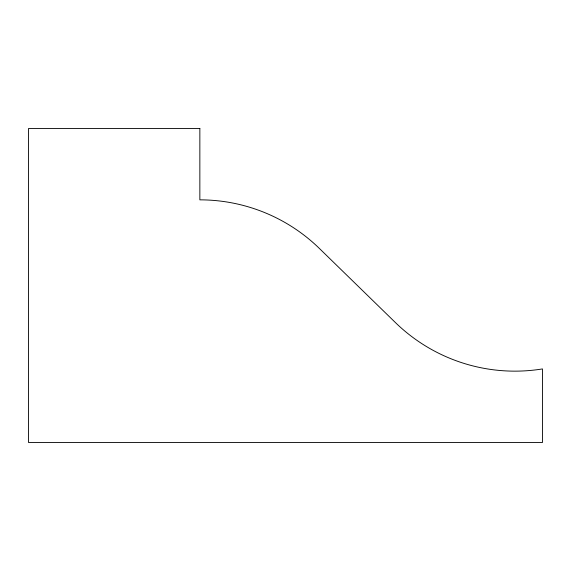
<?xml version="1.0" encoding="UTF-8"?>
<svg xmlns="http://www.w3.org/2000/svg" width="571" height="571" viewBox="0 0 571 571"><rect width="100%" height="100%" fill="white"/><g stroke="black" fill="none" stroke-linecap="round" stroke-linejoin="round"><path stroke-width="0.86" d="M199.85 128.475L28.55 128.475L28.55 442.525L542.45 442.525L542.45 368.923A171.3 171.3 0 0 1 395.353 322.508L319.425 248.492A171.3 171.3 0 0 0 199.85 199.85L199.85 128.475"/></g></svg>
